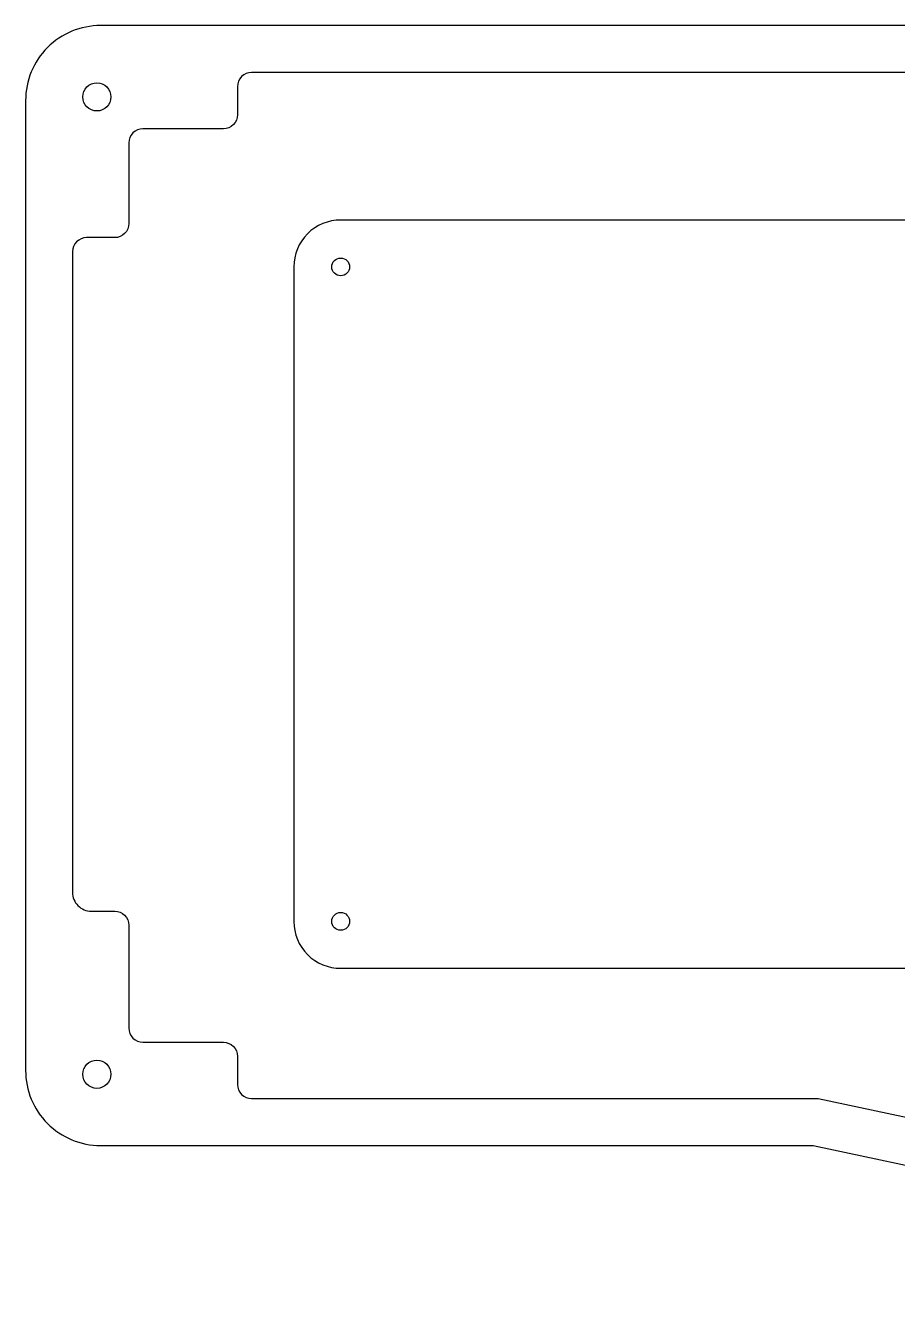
# Model space of a CAD drawing. Extents: x -1 to 854, y 166 to 576.
# Drawn here: x -1 to 92, y 170.5 to 306.9 of the extents above; entities that cross this region are included whole.
import ezdxf

# ---------------------------------------------------------------- set-up
doc = ezdxf.new("R2010")
doc.units = 0
doc.header["$MEASUREMENT"] = 0
doc.layers.get('0').update_dxf_attribs({"linetype": 'CONTINUOUS'})

msp = doc.modelspace()

# ---------------------------------------------------------------- linework, layer by layer
at = {"linetype": 'Continuous'}
for points in [[(7, 306.86, 0.414214), (-1, 298.86), (-1, 294.36), (-1, 200.02), (-1, 195.52, 0.414214), (7, 187.52), (11.5, 187.52), (82.98, 187.52), (163.13, 170.48), (178.87, 170.48), (194.61, 170.48), (274.76, 187.52), (346.74, 187.52), (351.24, 187.52, 0.414214), (359.24, 195.52), (359.24, 298.86, 0.414214), (351.24, 306.86), (184.22, 306.86), (173.52, 306.86), (11.5, 306.86)], [(32.6, 206.4), (213, 206.4, 0.414214), (218, 211.4), (218, 281.14, 0.414214), (213, 286.14), (32.6, 286.14, 0.414214), (27.6, 281.14), (27.6, 211.4, 0.414214)]]:
    msp.add_lwpolyline(points, format="xyb", close=True, dxfattribs=at)
msp.add_lwpolyline([(105.1, 301.86), (23.1, 301.86, 0.414214), (21.6, 300.36), (21.6, 297.36, -0.414214), (20.1, 295.86), (11.5, 295.86, 0.414214), (10, 294.36), (10, 285.76, -0.414214), (8.5, 284.26), (5.5, 284.26, 0.414214), (4, 282.76), (4, 214.49, 0.414214), (6, 212.49), (8.5, 212.49, -0.414214), (10, 210.99), (10, 210.11), (10, 200.02, 0.414214), (11.5, 198.52), (16.97, 198.52), (20.1, 198.52, -0.414214), (21.6, 197.02), (21.6, 194.02, 0.414214), (23.1, 192.52), (83.51, 192.52), (107.75, 187.36, 0.414214)], format="xyb", dxfattribs=at)
for centre, radius in [((6.6, 299.26), 1.5), ((32.6, 281.14), 0.95), ((32.6, 211.4), 0.95), ((6.6, 195.11), 1.5)]:
    msp.add_circle(centre, radius, dxfattribs=at)

doc.saveas('drawing.dxf')
